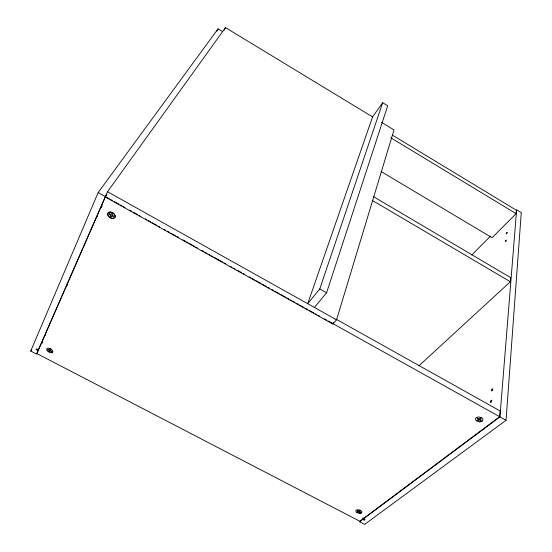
<?xml version="1.0" encoding="UTF-8"?>
<svg xmlns="http://www.w3.org/2000/svg" width="552" height="552" viewBox="0 0 552 552"><rect width="100%" height="100%" fill="white"/><g stroke="black" fill="none" stroke-linecap="round" stroke-linejoin="round"><path stroke-width="0.83" d="M506.046 420.272L521.274 212.589L516.631 209.781L499.933 416.863L359.559 521.757L364.644 524.4L506.046 420.272L499.933 416.863M418.933 365.803L510.345 281.748L510.683 277.649L373.504 196.678M109.22 198.754L105.46 196.65L36.853 353.549L359.835 521.26L499.663 416.705L500.126 410.957L336.071 319.159M381.094 171.52L492.087 237.733L516.106 213.624L516.375 210.243L392.562 135.226M363.119 517.686L362.761 519.37L364.465 520.253L365.072 519.805L363.361 518.914M105.239 196.967L332.863 324.01L336.541 319.836L394.004 129.92L381.494 122.323M332.863 324.01L333.367 322.368M314.398 307.45L326.577 292.788L387.711 105.791L382.674 102.713L372.565 116.907L307.719 303.71L319.767 288.944L382.674 102.713M67.04 285.142L66.93 285.55L67.075 285.046M372.662 116.962L225.485 27.6L107.53 191.716L36.556 354.073L30.726 351.051L98.152 192.579L218.054 28.842L222.663 31.636M100.968 207.711L101.333 206.972M100.892 207.793L101.872 205.979M216.936 31.174L218.054 28.842M224.16 30.319L225.485 27.6M101.54 206.703L101.885 206.117M101.561 206.669L101.906 206.082M101.561 206.552L101.803 206.137M41.835 343.075L42.242 342.433M97.152 216.715L97.421 216.28M41.959 342.951L42.214 342.55M97.207 216.625L97.476 216.198M45.278 335.347L45.499 334.995M42.338 342.254L41.876 342.971L42.235 342.523M30.726 351.051L31.692 349.623M106.895 194.518L105.391 196.615L98.152 192.579M471.76 255.024L490.555 236.07M52.64 352.086L51.115 352.707M482.055 421.204L479.509 421.776M361.312 512.967L359.387 513.298M359.828 510.138L360.525 510.476M49.956 348.498L50.736 348.871M480.757 417.429L481.585 417.843M38.392 349.878L36.432 348.864L36.149 349.533L38.095 350.548M107.53 191.716L336.541 319.836M110.724 199.589L112.228 200.431M114.485 201.694L119.004 204.212M120.508 205.054L122.013 205.889M123.517 206.731L125.021 207.573M129.534 210.091L131.79 211.347M133.294 212.189L137.807 214.707M139.311 215.549L140.815 216.391M145.335 218.909L146.839 219.751M148.343 220.586L150.599 221.849M152.104 222.691L156.616 225.209M158.12 226.051L159.625 226.886M164.137 229.411L165.641 230.246M167.146 231.088L169.402 232.351M170.913 233.185L175.426 235.704M176.93 236.546L178.434 237.388M182.947 239.906L185.203 241.169M186.707 242.004L188.211 242.845M189.715 243.687L194.228 246.206M195.732 247.048L197.237 247.882M201.756 250.408L204.012 251.664M205.517 252.505L207.021 253.347M208.525 254.182L210.029 255.024M211.533 255.866L213.037 256.708M214.542 257.542L222.815 262.165M224.319 263L225.83 263.842M230.343 266.361L231.847 267.202M233.351 268.044L234.855 268.886M237.112 270.142L241.624 272.66M243.128 273.502L244.633 274.344M249.145 276.862L250.649 277.704M252.154 278.539L254.417 279.802M255.921 280.644L260.434 283.162M261.938 284.004L266.45 286.522M267.955 287.357L269.459 288.199M271.715 289.462L273.219 290.297M274.723 291.139L279.236 293.657M280.747 294.499L285.26 297.017M286.764 297.859L289.02 299.122M290.524 299.957L292.029 300.799M293.533 301.64L295.037 302.475M296.541 303.317L298.045 304.159M299.55 305.001L304.062 307.519M305.567 308.361L307.83 309.617M309.334 310.459L313.846 312.977M315.351 313.819L316.855 314.654M318.359 315.496L319.863 316.337M324.376 318.856L326.632 320.119M328.136 320.953L499.663 416.705M319.767 288.944L326.577 292.788M372.214 200.348L510.345 281.748M390.754 137.772L516.106 213.624M505.308 241.258C506.501 242.197 506.667 238.14 505.308 241.258M507.184 232.578C506.356 235.435 505.439 232.551 507.184 232.578M101.099 207.649L101.264 207.235L101.099 207.649M48.1 349.299L47.9 349.747L49.273 350.465L48.914 351.244L49.701 351.652L50.053 350.872L51.426 351.583L51.633 351.141L50.26 350.423L50.618 349.637L49.832 349.23L49.473 350.016L48.1 349.299M109.455 213.748L109.151 214.417L110.807 215.335L110.276 216.501L111.221 217.026L111.752 215.86L113.408 216.777L113.712 216.108L112.056 215.19L112.587 214.024L111.642 213.493L111.111 214.666L109.455 213.748M114.885 217.398L112.891 218.433A4.071 2.732 32.8 0 1 107.743 214.576A4.071 2.732 32.8 0 1 111.877 212.423L112.822 212.893A4.071 2.732 32.8 0 1 114.885 217.398M357.482 510.572L357.075 510.883L358.289 511.511L357.579 512.056L360.587 512.194L359.38 511.566L360.09 511.021L359.4 510.662L358.69 511.207L357.482 510.572M477.646 418.168L477.059 418.623L478.481 419.41L477.452 420.189L478.267 420.638L479.288 419.858L480.702 420.645L481.289 420.196L479.874 419.41L480.902 418.623L480.088 418.174L479.06 418.961L477.646 418.168M492.073 390.63A1.173 0.504 -60.8 0 0 492.729 388.822A1.173 0.504 -60.8 0 0 491.48 389.926A1.173 0.504 -60.8 0 0 492.073 390.63M491.011 402.125A1.187 0.517 -61.2 0 0 491.673 400.276A1.187 0.517 -61.2 0 0 490.417 401.38A1.187 0.517 -61.2 0 0 491.011 402.125M356.923 512.47A3.091 1.642 15.4 0 0 361.801 512.387A3.091 1.642 15.4 0 0 357.779 509.751A3.091 1.642 15.4 0 0 356.923 512.47M47.306 350.775A3.333 1.849 28.9 0 0 52.557 352.224A3.333 1.849 28.9 0 0 49.432 348.319A3.333 1.849 28.9 0 0 47.306 350.775M476.769 420.955A3.781 2.332 9.4 0 0 482.876 420.189A3.781 2.332 9.4 0 0 477.901 417.064A3.781 2.332 9.4 0 0 476.769 420.955M108.295 215.956A4.085 2.746 32.8 0 0 114.761 217.598A4.085 2.746 32.8 0 0 111.235 212.203A4.085 2.746 32.8 0 0 108.295 215.956"/></g></svg>
